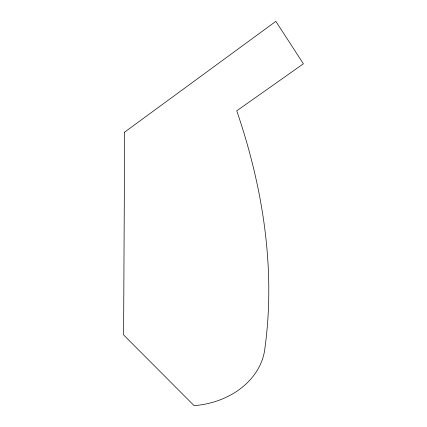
<?xml version="1.0" encoding="UTF-8"?>
<svg xmlns="http://www.w3.org/2000/svg" width="427" height="427" viewBox="0 0 427 427"><rect width="100%" height="100%" fill="white"/><g stroke="black" fill="none" stroke-linecap="round" stroke-linejoin="round"><path stroke-width="0.64" d="M124.641 132.124L123.606 334.912L194.104 405.65A78.301 63.116 -0.7 0 0 264.975 347.706A942.272 567.392 31.1 0 0 236.745 110.817L303.394 63.794L275.831 21.35L124.641 132.124"/></g></svg>
